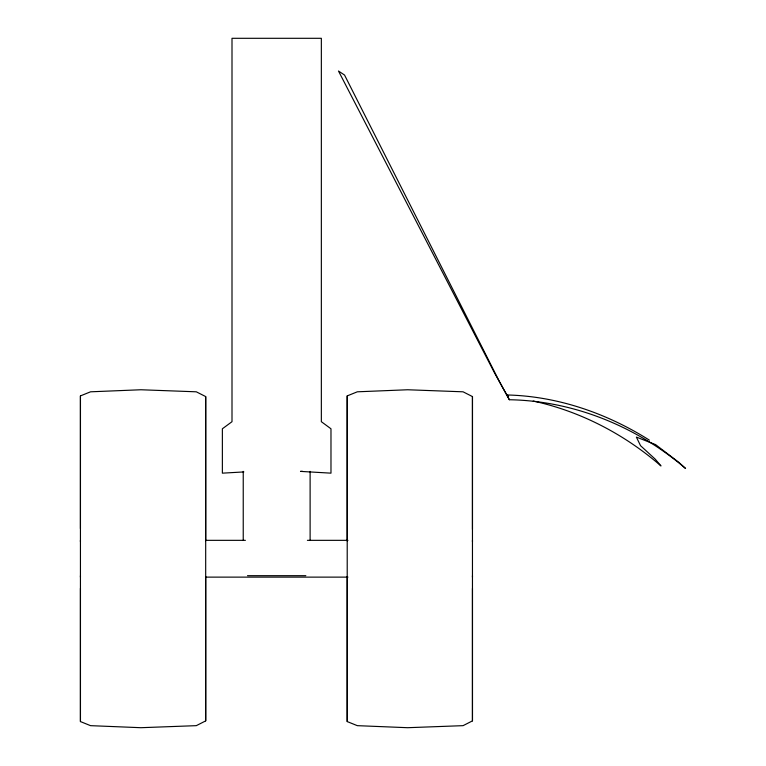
<?xml version="1.0" encoding="UTF-8"?>
<svg xmlns="http://www.w3.org/2000/svg" width="766" height="766" viewBox="0 0 766 766"><rect width="100%" height="100%" fill="white"/><g stroke="black" fill="none" stroke-linecap="round" stroke-linejoin="round"><path stroke-width="1.15" d="M205.69 576.616L205.69 720.883L196.297 725.661L140.896 727.7L90.551 725.661L80.44 721.572L80.44 588.345M80.44 577.124L80.44 575.764M80.44 541.696L80.44 540.336M80.44 528.617L80.44 395.898L90.551 391.809L140.896 389.76L196.297 391.809L205.69 396.577L205.69 540.844M205.69 396.577L205.69 720.883M472.459 588.47L472.459 720.883L463.066 725.661L407.665 727.7L357.32 725.661L347.209 721.572L347.209 576.616M472.459 720.883L472.459 396.577L463.066 391.809L407.665 389.76L357.32 391.809L347.209 395.898L347.209 721.572M472.459 577.124L472.459 575.764M472.459 541.696L472.459 540.336M472.459 529.373L472.459 396.577M508.662 396.108L507.734 396.539L494.721 373.301L338.486 71.027L344.547 75.049L499.451 381.64L509.323 399.737C573.83 400.829 636.805 426.633 685.56 468.466L678.791 462.319L655.572 444.606L636.364 437.08L640.548 445.688L655.256 459.179L660.981 465.939C624.596 434.36 580.379 411.237 533.203 401.049M243.856 471.933L222.37 473.158L222.37 428.788L232.002 421.693L232.002 38.3L321.347 38.3L321.347 421.693L330.979 428.788L330.979 473.158L300.483 471.387L302.618 471.387M206.025 540.336L245.388 540.336M307.405 540.336L347.965 540.336M247.514 575.687L305.835 575.687M206.025 577.124L347.965 577.124M509.323 399.737L507.035 394.969C557.581 396.175 606.806 413.267 649.357 440.134M507.035 394.969L508.174 395.945M347.209 395.898L347.209 540.987M310.115 471.387L310.115 540.135M243.234 471.387L243.234 540.135M80.44 395.898L80.44 721.572"/></g></svg>
